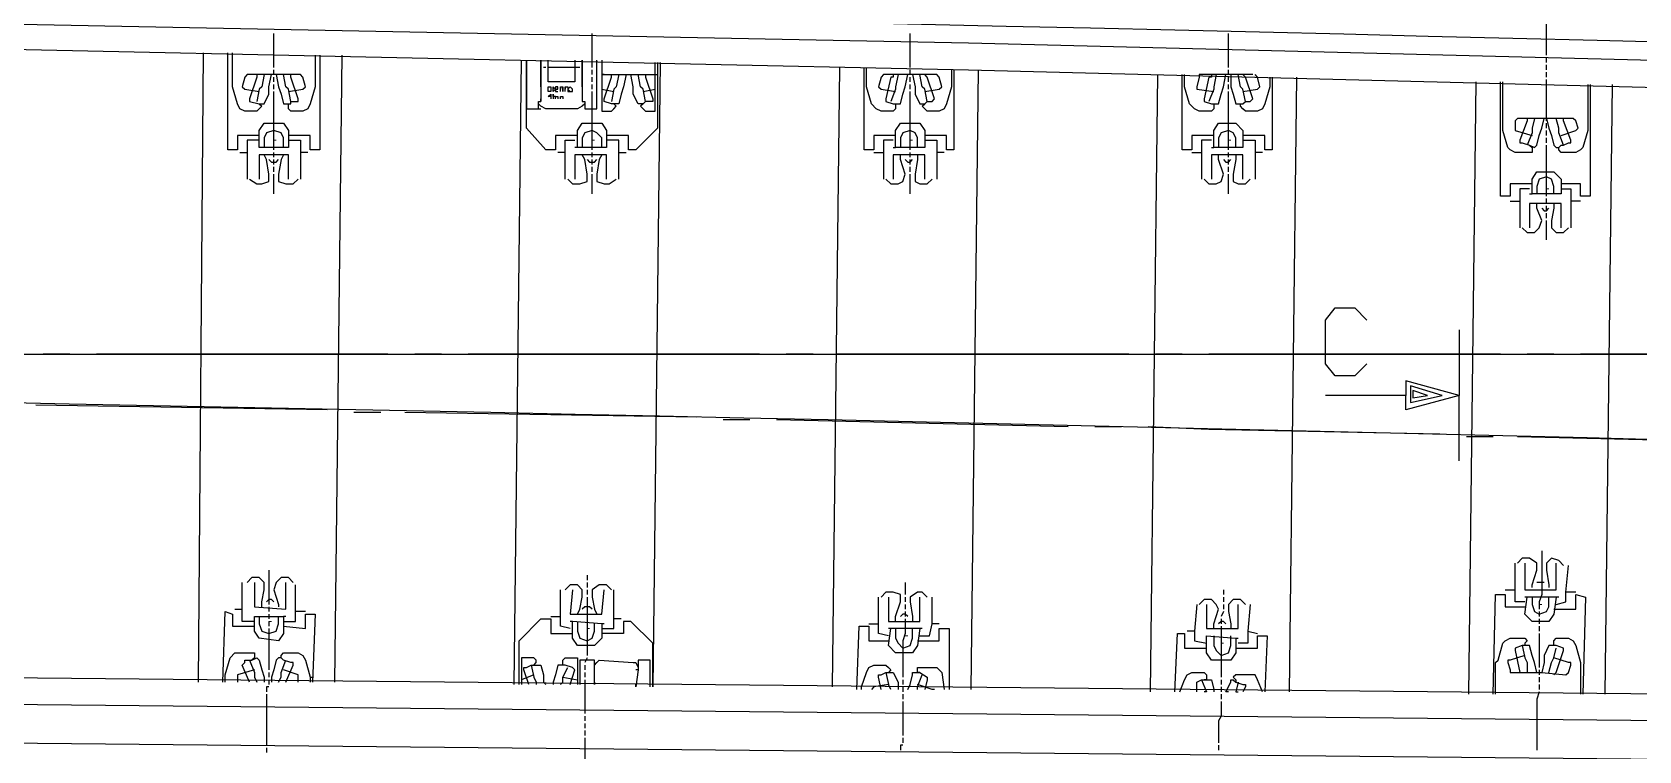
# Model space of a CAD drawing. Header units: millimetres. Extents: x -45 to 90, y -17 to 16.
# Drawn here: x 8.845 to 11.877, y -0.749 to 0.607 of the extents above; entities that cross this region are included whole.
import ezdxf

# ---------------------------------------------------------------- set-up
doc = ezdxf.new("R2010")
doc.units = ezdxf.units.MM
doc.layers.add('PDF_Geometry', color=7, linetype='Continuous')

msp = doc.modelspace()

# ---------------------------------------------------------------- linework, layer by layer
at = {"color": 2}
for q in [(53.4325, 0), (42.783, 0)]:
    msp.add_line((0, 0), q, dxfattribs=at)
for radius in [500.8082, 500.0582]:
    msp.add_arc((-0.8299, -500.0575), radius, 85.235272, 89.904911, dxfattribs=at)
at = {"layer": 'PDF_Geometry', "lineweight": 25}
for points in [[(16.0903, 0.4309), (14.5408, 0.4815), (12.9501, 0.5272), (10.6122, 0.5868), (8.2789, 0.6326), (7.683, 0.6464), (3.9882, 0.6922), (0.298, 0.7151), (0.1971, 0.7151), (-0.0046, 0.7151), (0.1971, 0.7151), (7.683, 0.7151), (8.2789, 0.706), (10.6168, 0.6601), (12.9501, 0.6005), (14.5408, 0.5547), (16.0903, 0.5043), (16.2553, 0.4997), (16.7137, 0.4815), (16.7733, 0.4815)], [(-0.4813, 0.683), (-0.0046, 0.683), (-0.0046, 0.628), (2.6588, 0.628), (7.683, 0.5961), (8.2789, 0.5868), (10.6122, 0.5363), (12.9456, 0.4767), (13.2435, 0.5043), (14.2429, 0.4767), (14.5362, 0.4309), (14.6508, 0.4309)], [(11.7033, 0.5638), (11.7033, 0.5776), (11.7033, 0.5914), (11.7033, 0.6051), (11.7033, 0.6189), (11.7033, 0.6326), (11.7033, 0.6464), (11.7033, 0.6601)], [(9.3012, 0.5409), (9.3012, 0.5501), (9.3012, 0.5547), (9.3012, 0.5638), (9.3012, 0.5684), (9.3012, 0.5776), (9.3012, 0.5822), (9.3012, 0.5914), (9.3012, 0.5961), (9.3012, 0.6051)], [(9.9017, 0.5409), (9.9017, 0.5501), (9.9017, 0.5547), (9.9017, 0.5638), (9.9017, 0.5684), (9.9017, 0.5776), (9.9017, 0.5822), (9.9017, 0.5914), (9.9017, 0.5961), (9.9017, 0.6051)], [(10.5022, 0.5409), (10.5022, 0.5501), (10.5022, 0.5547), (10.5022, 0.5638), (10.5022, 0.5684), (10.5022, 0.5776), (10.5022, 0.5822), (10.5022, 0.5914), (10.5022, 0.5961), (10.5022, 0.6051)], [(11.1027, 0.5409), (11.1027, 0.5501), (11.1027, 0.5547), (11.1027, 0.5638), (11.1027, 0.5684), (11.1027, 0.5776), (11.1027, 0.5822), (11.1027, 0.5914), (11.1027, 0.5961), (11.1027, 0.6051)], [(9.1591, -0.6189), (9.1682, 0.5684)], [(9.2737, 0.4126), (9.2324, 0.4126), (9.2324, 0.3851), (9.2141, 0.3851), (9.2141, 0.5684)], [(9.2737, 0.4722), (9.2783, 0.4676), (9.2737, 0.463), (9.2691, 0.4584), (9.2462, 0.4584), (9.237, 0.463), (9.2324, 0.4722), (9.2232, 0.5043), (9.2232, 0.5088), (9.2232, 0.5684)], [(9.3883, 0.5638), (9.3883, 0.3851), (9.3699, 0.3851), (9.3699, 0.4126), (9.3287, 0.4126)], [(9.3791, 0.5638), (9.3791, 0.5088), (9.3791, 0.5043), (9.3699, 0.4722), (9.3654, 0.463), (9.3562, 0.4584), (9.3333, 0.4584), (9.3287, 0.463), (9.3287, 0.4676), (9.3287, 0.4722), (9.3333, 0.4722)], [(9.4295, 0.5638), (9.4158, -0.6189)], [(9.755, -0.6234), (9.7688, 0.5547)], [(9.8742, 0.4126), (9.8329, 0.4126), (9.8329, 0.3851), (9.8146, 0.3851), (9.7779, 0.4263), (9.7779, 0.5547), (9.7779, 0.463), (9.7825, 0.463), (9.8008, 0.463), (9.8008, 0.4767), (9.8054, 0.4767), (9.8054, 0.4815)], [(9.8054, 0.5043), (9.8054, 0.5547), (9.8054, 0.4767)], [(9.8696, 0.5547), (9.8696, 0.5134), (9.8192, 0.5134), (9.8192, 0.5547)], [(9.8834, 0.5043), (9.8834, 0.5547), (9.8834, 0.4767)], [(9.8834, 0.4815), (9.8834, 0.4767), (9.8879, 0.4767), (9.8879, 0.463), (9.9063, 0.463), (9.9109, 0.463), (9.9109, 0.5547)], [(9.92, 0.5547), (9.92, 0.4584), (9.9384, 0.4584), (9.943, 0.463), (9.9475, 0.4676), (9.943, 0.4722), (9.9384, 0.4722)], [(10.0301, 0.5501), (10.0163, -0.628), (10.0163, -0.5455), (9.975, -0.5043), (9.9613, -0.5043), (9.9613, -0.5272), (9.92, -0.5272)], [(10.0255, 0.5501), (10.0255, 0.4263), (9.9842, 0.3851), (9.9705, 0.3851), (9.9705, 0.4126), (9.9292, 0.4126)], [(9.998, 0.4722), (9.9934, 0.4676), (9.998, 0.463), (10.0025, 0.4584), (10.0209, 0.4584), (10.0209, 0.5501)], [(11.7033, 0.5501), (11.7033, 0.5593)], [(9.3287, 0.4951), (9.3562, 0.4997), (9.3608, 0.5043), (9.3562, 0.5226), (9.3516, 0.5272), (9.3058, 0.5272), (9.2966, 0.5272), (9.2508, 0.5272), (9.2462, 0.5226), (9.2416, 0.5043), (9.2462, 0.4997), (9.2737, 0.4951)], [(9.2691, 0.5272), (9.2691, 0.5226), (9.2553, 0.4815), (9.2553, 0.4767), (9.2737, 0.4722), (9.2783, 0.4722), (9.2828, 0.4722), (9.292, 0.4905), (9.292, 0.5043), (9.2966, 0.5272)], [(9.2828, 0.5272), (9.2783, 0.5043), (9.2737, 0.4997), (9.2691, 0.4767)], [(9.3012, 0.5272), (9.3012, 0.5363)], [(9.3012, 0.5134), (9.3012, 0.5226)], [(9.3058, 0.5272), (9.3103, 0.5043), (9.3149, 0.4905), (9.3195, 0.4722), (9.3241, 0.4722), (9.3333, 0.4722), (9.3333, 0.4767), (9.347, 0.4767), (9.347, 0.4815), (9.3333, 0.5226), (9.3333, 0.5272)], [(9.3333, 0.4767), (9.3287, 0.4997), (9.3241, 0.5043), (9.3195, 0.5272)], [(9.8146, 0.5409), (9.81, 0.5409)], [(9.8788, 0.5409), (9.8742, 0.5409), (9.8696, 0.5409), (9.8604, 0.5409), (9.8559, 0.5409), (9.8467, 0.5409), (9.8421, 0.5409), (9.8329, 0.5409), (9.8284, 0.5409), (9.8192, 0.5409)], [(9.9017, 0.5272), (9.9017, 0.5363)], [(9.9017, 0.5134), (9.9017, 0.5226)], [(9.9246, 0.5272), (9.92, 0.5272), (9.9659, 0.5272), (9.975, 0.5272)], [(9.9659, 0.5272), (9.9613, 0.5043), (9.9567, 0.4905), (9.9521, 0.4722), (9.9475, 0.4722), (9.9384, 0.4722), (9.9246, 0.4767), (9.9246, 0.4815), (9.9384, 0.5226), (9.9384, 0.5272)], [(9.9521, 0.5272), (9.9475, 0.5043), (9.943, 0.4997), (9.9384, 0.4767)], [(10.0025, 0.4767), (9.998, 0.4722), (9.9934, 0.4722), (9.9888, 0.4722), (9.9796, 0.4905), (9.9796, 0.5043), (9.975, 0.5272), (10.0209, 0.5272), (10.0255, 0.5272)], [(10.0025, 0.5272), (10.0025, 0.5226), (10.0163, 0.4815), (10.0163, 0.4767), (10.0025, 0.4767), (9.998, 0.4997), (9.9934, 0.5043), (9.9888, 0.5272)], [(10.3555, -0.628), (10.3693, 0.5409)], [(10.4747, 0.4126), (10.4335, 0.4126), (10.4335, 0.3851), (10.4151, 0.3851), (10.4151, 0.5409)], [(10.4701, 0.4722), (10.4747, 0.4722), (10.4747, 0.4676), (10.4747, 0.463), (10.4701, 0.4584), (10.4472, 0.4584), (10.438, 0.463), (10.4289, 0.4722), (10.4197, 0.5043), (10.4197, 0.5088), (10.4197, 0.5409)], [(10.5297, 0.4951), (10.5572, 0.4997), (10.5618, 0.5043), (10.5572, 0.5226), (10.5526, 0.5272), (10.5068, 0.5272), (10.4976, 0.5272), (10.4518, 0.5272), (10.4472, 0.5226), (10.4426, 0.5043), (10.4472, 0.4997), (10.4747, 0.4951)], [(10.4701, 0.5272), (10.4701, 0.5226), (10.4655, 0.5226), (10.4564, 0.4815), (10.4564, 0.4767), (10.4701, 0.4722), (10.4793, 0.4722), (10.4839, 0.4722), (10.4885, 0.4905), (10.493, 0.5043), (10.4976, 0.5272)], [(10.4793, 0.5272), (10.4747, 0.5043), (10.4747, 0.4997), (10.4655, 0.4767)], [(10.5022, 0.5272), (10.5022, 0.5363)], [(10.5022, 0.5134), (10.5022, 0.5226)], [(10.5068, 0.5272), (10.5114, 0.5043), (10.5114, 0.4905), (10.5206, 0.4722), (10.5251, 0.4722), (10.5297, 0.4722), (10.5343, 0.4767), (10.5435, 0.4767), (10.5481, 0.4815), (10.5343, 0.5226), (10.5297, 0.5272)], [(10.5343, 0.4767), (10.5297, 0.4997), (10.5251, 0.5043), (10.5206, 0.5272)], [(10.5801, 0.5363), (10.5801, 0.5088), (10.5801, 0.5043), (10.571, 0.4722), (10.5664, 0.463), (10.5572, 0.4584), (10.5343, 0.4584), (10.5297, 0.463), (10.5251, 0.4676), (10.5297, 0.4722)], [(10.5847, 0.5363), (10.5847, 0.3851), (10.571, 0.3851), (10.571, 0.4126), (10.5297, 0.4126)], [(10.6306, 0.5363), (10.6168, -0.6326)], [(10.956, -0.6372), (10.9698, 0.5272)], [(11.0752, 0.4126), (11.034, 0.4126), (11.034, 0.3851), (11.0156, 0.3851), (11.0156, 0.5272)], [(11.0706, 0.4722), (11.0752, 0.4722), (11.0752, 0.4676), (11.0752, 0.463), (11.0706, 0.4584), (11.0477, 0.4584), (11.0386, 0.463), (11.0294, 0.4722), (11.0202, 0.5043), (11.0202, 0.5088), (11.0202, 0.5272)], [(11.1486, 0.5272), (11.1073, 0.5272), (11.0982, 0.5272), (11.0477, 0.5272), (11.0477, 0.5226), (11.0431, 0.5043), (11.0431, 0.4997), (11.0752, 0.4951)], [(11.0706, 0.5272), (11.0706, 0.5226), (11.0661, 0.5226), (11.0569, 0.4815), (11.0569, 0.4767), (11.0706, 0.4722), (11.0798, 0.4722), (11.0844, 0.4722), (11.089, 0.4905), (11.0936, 0.5043), (11.0982, 0.5272)], [(11.0798, 0.5272), (11.0752, 0.5043), (11.0752, 0.4997), (11.0661, 0.4767)], [(11.1027, 0.5272), (11.1027, 0.5363)], [(11.1027, 0.5134), (11.1027, 0.5226)], [(11.1073, 0.5272), (11.1073, 0.5043), (11.1119, 0.4905), (11.1165, 0.4722), (11.1211, 0.4722), (11.1257, 0.4722), (11.1302, 0.4722), (11.1348, 0.4767), (11.144, 0.4767), (11.1486, 0.4815), (11.1348, 0.5226), (11.1302, 0.5272)], [(11.1348, 0.4767), (11.1302, 0.4997), (11.1257, 0.5043), (11.1211, 0.5272)], [(11.1807, 0.5226), (11.1807, 0.5088), (11.1807, 0.5043), (11.1715, 0.4722), (11.1669, 0.463), (11.1577, 0.4584), (11.1348, 0.4584), (11.1302, 0.463), (11.1257, 0.4676), (11.1257, 0.4722), (11.1302, 0.4722)], [(11.1302, 0.4951), (11.1577, 0.4997), (11.1623, 0.5043), (11.1577, 0.5226), (11.1532, 0.5272)], [(11.1853, 0.5226), (11.1853, 0.3851), (11.1715, 0.3851), (11.1715, 0.4126), (11.1302, 0.4126)], [(11.2311, 0.5226), (11.2173, -0.6372)], [(11.7033, 0.5363), (11.7033, 0.5455)], [(11.7033, 0.5226), (11.7033, 0.5318)], [(11.7033, 0.4401), (11.7033, 0.4492), (11.7033, 0.4538), (11.7033, 0.463), (11.7033, 0.4676), (11.7033, 0.4767), (11.7033, 0.4815), (11.7033, 0.4905), (11.7033, 0.4951), (11.7033, 0.5043), (11.7033, 0.5088), (11.7033, 0.518)], [(9.3012, 0.4997), (9.3012, 0.5088)], [(9.3012, 0.3851), (9.3012, 0.3988), (9.3012, 0.4126), (9.3012, 0.4263), (9.3012, 0.4401), (9.3012, 0.4538), (9.3012, 0.4676), (9.3012, 0.4815), (9.3012, 0.4951)], [(9.8238, 0.4859), (9.8192, 0.4859), (9.8238, 0.4905), (9.8238, 0.4815)], [(9.8284, 0.5043), (9.8329, 0.4997), (9.8284, 0.4951), (9.8284, 0.5043), (9.8284, 0.4997)], [(9.8329, 0.4859), (9.8284, 0.4859), (9.8284, 0.4905), (9.8284, 0.4815)], [(9.8329, 0.4997), (9.8375, 0.4997), (9.8375, 0.5043), (9.8329, 0.5043), (9.8329, 0.4997), (9.8329, 0.4951), (9.8375, 0.4951)], [(9.8329, 0.4815), (9.8329, 0.4859), (9.8375, 0.4859), (9.8375, 0.4815)], [(9.8421, 0.4951), (9.8421, 0.5043), (9.8421, 0.4997)], [(9.8421, 0.5043), (9.8467, 0.5043), (9.8467, 0.4997), (9.8467, 0.4951), (9.8467, 0.5043)], [(9.8421, 0.4815), (9.8421, 0.4859), (9.8467, 0.4859), (9.8467, 0.4815)], [(9.8513, 0.4951), (9.8513, 0.5043), (9.8513, 0.4997)], [(9.8513, 0.5043), (9.8559, 0.5043), (9.8559, 0.4997), (9.8559, 0.4951), (9.8604, 0.4951), (9.865, 0.4951), (9.865, 0.4997), (9.8604, 0.5043), (9.8559, 0.4997), (9.8604, 0.4951), (9.865, 0.4951)], [(9.9017, 0.4997), (9.9017, 0.5088)], [(9.9017, 0.3851), (9.9017, 0.3988), (9.9017, 0.4126), (9.9017, 0.4263), (9.9017, 0.4401), (9.9017, 0.4538), (9.9017, 0.4676), (9.9017, 0.4815), (9.9017, 0.4951)], [(9.92, 0.4997), (9.943, 0.4951)], [(9.998, 0.4951), (10.0209, 0.4997)], [(10.5022, 0.4997), (10.5022, 0.5088)], [(10.5022, 0.3851), (10.5022, 0.3988), (10.5022, 0.4126), (10.5022, 0.4263), (10.5022, 0.4401), (10.5022, 0.4538), (10.5022, 0.4676), (10.5022, 0.4815), (10.5022, 0.4951)], [(11.1027, 0.4997), (11.1027, 0.5088)], [(11.1027, 0.3851), (11.1027, 0.3988), (11.1027, 0.4126), (11.1027, 0.4263), (11.1027, 0.4401), (11.1027, 0.4538), (11.1027, 0.4676), (11.1027, 0.4815), (11.1027, 0.4951)], [(11.5566, -0.6418), (11.5703, 0.5134)], [(11.6758, 0.3209), (11.6345, 0.3209), (11.6345, 0.298), (11.6162, 0.298), (11.6162, 0.5134)], [(11.6712, 0.3942), (11.6758, 0.3897), (11.6758, 0.3851), (11.6758, 0.3805), (11.6712, 0.3805), (11.6437, 0.3805), (11.6345, 0.3851), (11.6299, 0.3897), (11.6207, 0.4217), (11.6207, 0.4263), (11.6207, 0.5134)], [(11.7812, 0.5088), (11.7812, 0.4263), (11.7812, 0.4217), (11.772, 0.3897), (11.7674, 0.3851), (11.7583, 0.3805), (11.7353, 0.3805), (11.7308, 0.3805), (11.7262, 0.3851), (11.7262, 0.3897), (11.7308, 0.3942)], [(11.7858, 0.5088), (11.7858, 0.298), (11.7674, 0.298), (11.7674, 0.3209), (11.7308, 0.3209)], [(11.827, 0.5088), (11.8133, -0.6418)], [(9.8879, 0.4722), (9.8834, 0.4676), (9.8742, 0.463), (9.8146, 0.463), (9.8054, 0.4676), (9.8008, 0.4722)], [(9.8008, 0.463), (9.8054, 0.463)], [(9.8879, 0.463), (9.8925, 0.463)], [(9.2783, 0.3897), (9.2737, 0.3897), (9.2737, 0.4217), (9.2828, 0.4355), (9.3195, 0.4355), (9.3287, 0.4217), (9.3287, 0.3897), (9.2737, 0.3897)], [(9.8742, 0.3897), (9.8742, 0.4217), (9.8834, 0.4355), (9.92, 0.4355), (9.9292, 0.4217), (9.9292, 0.3897), (9.8742, 0.3897), (9.8696, 0.3897)], [(10.4701, 0.3897), (10.4747, 0.3897), (10.4747, 0.4217), (10.4839, 0.4355), (10.5206, 0.4355), (10.5297, 0.4217), (10.5297, 0.3897), (10.4747, 0.3897)], [(11.0706, 0.3897), (11.0752, 0.3897), (11.0752, 0.4217), (11.0844, 0.4355), (11.1165, 0.4355), (11.1302, 0.4217), (11.1302, 0.3897), (11.0752, 0.3897)], [(11.7308, 0.4126), (11.7583, 0.4217), (11.7628, 0.4263), (11.7583, 0.4401), (11.7537, 0.4447), (11.7033, 0.4447), (11.6987, 0.4447), (11.6482, 0.4447), (11.6437, 0.4401), (11.6437, 0.4263), (11.6437, 0.4217), (11.6758, 0.4126)], [(11.6712, 0.4447), (11.6666, 0.4447), (11.6666, 0.4401), (11.6528, 0.4034), (11.6528, 0.3988), (11.6574, 0.3988), (11.6712, 0.3942), (11.6803, 0.3897), (11.6849, 0.3942), (11.6895, 0.4126), (11.6941, 0.4263), (11.6987, 0.4447)], [(11.6803, 0.4447), (11.6758, 0.4263), (11.6758, 0.4172), (11.6666, 0.3942)], [(11.7033, 0.4447), (11.7078, 0.4263), (11.7124, 0.4126), (11.717, 0.3942), (11.7216, 0.3897), (11.7262, 0.3897), (11.7308, 0.3942), (11.7353, 0.3942), (11.7445, 0.3988), (11.7491, 0.3988), (11.7491, 0.4034), (11.7353, 0.4401), (11.7353, 0.4447), (11.7308, 0.4447)], [(11.7033, 0.4263), (11.7033, 0.4355)], [(11.7353, 0.3942), (11.7262, 0.4172), (11.7262, 0.4263), (11.7216, 0.4447)], [(9.2737, 0.4034), (9.2508, 0.4034), (9.2508, 0.3805)], [(9.3195, 0.3897), (9.3195, 0.408), (9.3149, 0.4172), (9.3012, 0.4217), (9.2874, 0.4172), (9.2828, 0.408), (9.2828, 0.3897)], [(9.3287, 0.4034), (9.3516, 0.4034), (9.3516, 0.3805)], [(9.8513, 0.3805), (9.8513, 0.4034), (9.8696, 0.4034)], [(9.92, 0.3897), (9.92, 0.408), (9.9109, 0.4172), (9.9017, 0.4217), (9.8879, 0.4172), (9.8834, 0.408), (9.8834, 0.3897)], [(9.9521, 0.3805), (9.9521, 0.4034), (9.9292, 0.4034)], [(10.4701, 0.4034), (10.4518, 0.4034), (10.4518, 0.3805)], [(10.516, 0.3897), (10.516, 0.408), (10.5114, 0.4172), (10.5022, 0.4217), (10.4885, 0.4172), (10.4839, 0.408), (10.4839, 0.3897)], [(10.5297, 0.4034), (10.5526, 0.4034), (10.5526, 0.3805)], [(11.0706, 0.4034), (11.0523, 0.4034), (11.0523, 0.3805)], [(11.1165, 0.3897), (11.1165, 0.408), (11.1119, 0.4172), (11.1027, 0.4217), (11.089, 0.4172), (11.0844, 0.408), (11.0844, 0.3897)], [(11.1302, 0.4034), (11.1532, 0.4034), (11.1532, 0.3805)], [(11.7033, 0.4126), (11.7033, 0.4217)], [(11.7033, 0.3988), (11.7033, 0.408)], [(11.7033, 0.298), (11.7033, 0.3117), (11.7033, 0.3255), (11.7033, 0.3392), (11.7033, 0.353), (11.7033, 0.3669), (11.7033, 0.3805), (11.7033, 0.3942)], [(9.237, 0.3805), (9.2508, 0.3805), (9.2508, 0.3301)], [(9.2553, 0.3301), (9.2691, 0.3209), (9.2783, 0.3209), (9.292, 0.3255), (9.292, 0.3392), (9.2874, 0.3669), (9.2828, 0.3759)], [(9.3287, 0.3301), (9.3287, 0.3759), (9.2737, 0.3759), (9.2737, 0.3301)], [(9.292, 0.3669), (9.2966, 0.3621), (9.3058, 0.3621), (9.3103, 0.3669)], [(9.3012, 0.3713), (9.3012, 0.3805)], [(9.3012, 0.3576), (9.3012, 0.3669)], [(9.3195, 0.3759), (9.3149, 0.3669), (9.3103, 0.3392), (9.3103, 0.3255), (9.3241, 0.3209), (9.3379, 0.3209), (9.347, 0.3301)], [(9.3654, 0.3805), (9.3516, 0.3805), (9.3516, 0.3301)], [(9.8513, 0.3301), (9.8513, 0.3805), (9.8375, 0.3805)], [(9.8559, 0.3301), (9.865, 0.3209), (9.8788, 0.3209), (9.8925, 0.3255), (9.8925, 0.3392), (9.8879, 0.3669), (9.8834, 0.3759)], [(9.9292, 0.3301), (9.9292, 0.3759), (9.8696, 0.3759), (9.8696, 0.3301)], [(9.8925, 0.3669), (9.8971, 0.3621), (9.9063, 0.3621), (9.9109, 0.3669)], [(9.9017, 0.3713), (9.9017, 0.3805)], [(9.9017, 0.3576), (9.9017, 0.3669)], [(9.92, 0.3759), (9.9154, 0.3669), (9.9109, 0.3392), (9.9109, 0.3255), (9.9246, 0.3209), (9.9338, 0.3209), (9.9475, 0.3301)], [(9.9521, 0.3301), (9.9521, 0.3805), (9.9659, 0.3805)], [(10.4335, 0.3805), (10.4518, 0.3805), (10.4518, 0.3301)], [(10.4564, 0.3301), (10.4655, 0.3209), (10.4793, 0.3209), (10.4885, 0.3255), (10.493, 0.3392), (10.4839, 0.3669), (10.4839, 0.3759)], [(10.5297, 0.3301), (10.5297, 0.3759), (10.4701, 0.3759), (10.4701, 0.3301)], [(10.493, 0.3669), (10.4976, 0.3621), (10.5022, 0.3621), (10.5068, 0.3669)], [(10.5022, 0.3713), (10.5022, 0.3805)], [(10.5022, 0.3576), (10.5022, 0.3669)], [(10.516, 0.3759), (10.516, 0.3669), (10.5114, 0.3392), (10.5114, 0.3255), (10.5206, 0.3209), (10.5343, 0.3209), (10.5435, 0.3301)], [(10.5664, 0.3805), (10.5526, 0.3805), (10.5526, 0.3301)], [(11.034, 0.3805), (11.0523, 0.3805), (11.0523, 0.3301)], [(11.0569, 0.3301), (11.0661, 0.3209), (11.0798, 0.3209), (11.089, 0.3255), (11.0936, 0.3392), (11.0844, 0.3669), (11.0844, 0.3759)], [(11.1302, 0.3301), (11.1302, 0.3759), (11.0706, 0.3759), (11.0706, 0.3301)], [(11.0936, 0.3669), (11.0982, 0.3621), (11.1027, 0.3621), (11.1073, 0.3669)], [(11.1027, 0.3713), (11.1027, 0.3805)], [(11.1027, 0.3576), (11.1027, 0.3669)], [(11.1165, 0.3759), (11.1165, 0.3669), (11.1119, 0.3392), (11.1119, 0.3255), (11.1211, 0.3209), (11.1348, 0.3209), (11.144, 0.3301)], [(11.1669, 0.3805), (11.1532, 0.3805), (11.1532, 0.3301)], [(9.3012, 0.3438), (9.3012, 0.353)], [(9.3012, 0.3026), (9.3012, 0.3117), (9.3012, 0.3163), (9.3012, 0.3255), (9.3012, 0.3301), (9.3012, 0.3392)], [(9.9017, 0.3438), (9.9017, 0.353)], [(9.9017, 0.3026), (9.9017, 0.3117), (9.9017, 0.3163), (9.9017, 0.3255), (9.9017, 0.3301), (9.9017, 0.3392)], [(10.5022, 0.3438), (10.5022, 0.353)], [(10.5022, 0.3026), (10.5022, 0.3117), (10.5022, 0.3163), (10.5022, 0.3255), (10.5022, 0.3301), (10.5022, 0.3392)], [(11.1027, 0.3438), (11.1027, 0.353)], [(11.1027, 0.3026), (11.1027, 0.3117), (11.1027, 0.3163), (11.1027, 0.3255), (11.1027, 0.3301), (11.1027, 0.3392)], [(11.6712, 0.3026), (11.6758, 0.3026), (11.6758, 0.3301), (11.6849, 0.3438), (11.717, 0.3438), (11.7308, 0.3301), (11.7308, 0.3026), (11.6758, 0.3026)], [(11.717, 0.3026), (11.717, 0.3163), (11.7124, 0.3301), (11.7033, 0.3346), (11.6895, 0.3301), (11.6849, 0.3163), (11.6849, 0.3026)], [(11.6712, 0.3117), (11.6528, 0.3117), (11.6528, 0.2888)], [(11.7308, 0.3117), (11.7491, 0.3117), (11.7491, 0.2888)], [(11.6345, 0.2888), (11.6528, 0.2888), (11.6528, 0.2384)], [(11.6574, 0.2384), (11.6666, 0.2292), (11.6803, 0.2292), (11.6895, 0.2384), (11.6941, 0.2523), (11.6849, 0.275), (11.6849, 0.2842)], [(11.7308, 0.2384), (11.7308, 0.2842), (11.6712, 0.2842), (11.6712, 0.2384)], [(11.6941, 0.275), (11.6987, 0.2705), (11.7033, 0.2705), (11.7078, 0.275)], [(11.7033, 0.2842), (11.7033, 0.2934)], [(11.7033, 0.2705), (11.7033, 0.2796)], [(11.717, 0.2842), (11.717, 0.275), (11.7124, 0.2523), (11.7124, 0.2384), (11.7216, 0.2292), (11.7353, 0.2292), (11.7445, 0.2384)], [(11.7674, 0.2888), (11.7491, 0.2888), (11.7491, 0.2384)], [(11.7033, 0.2567), (11.7033, 0.2659)], [(11.7033, 0.2155), (11.7033, 0.2246), (11.7033, 0.2292), (11.7033, 0.2384), (11.7033, 0.243), (11.7033, 0.2523)], [(11.364, -0.0183), (11.3411, -0.0413), (11.3044, -0.0413), (11.2861, -0.0183), (11.2861, 0.0642), (11.3044, 0.0871), (11.3411, 0.0871), (11.364, 0.0642)], [(11.5382, 0.0458), (11.5382, -0.0779), (11.4374, -0.1054), (11.4374, -0.0779), (11.2861, -0.0779)], [(8.9161, 0), (8.8657, 0)], [(9.5166, 0), (8.9665, 0)], [(9.6175, 0), (9.5671, 0)], [(10.218, 0), (9.6679, 0)], [(10.3189, 0), (10.2684, 0)], [(10.9148, 0), (10.3647, 0)], [(11.0156, 0), (10.9652, 0)], [(11.6162, 0), (11.0661, 0)], [(11.717, 0), (11.6666, 0)], [(12.3175, 0), (11.7674, 0)], [(11.5382, -0.2017), (11.5382, -0.0779), (11.4374, -0.0504), (11.4374, -0.0779)], [(9.402, -0.1054), (8.8519, -0.0963)], [(9.5029, -0.11), (9.4525, -0.11)], [(10.0988, -0.1192), (9.5487, -0.11)], [(10.1997, -0.1238), (10.1492, -0.1238)], [(10.8002, -0.1375), (10.2501, -0.1238)], [(10.901, -0.1375), (10.8506, -0.1375)], [(11.5016, -0.1513), (11.0661, -0.1421), (10.9515, -0.1375)], [(11.6024, -0.1559), (11.552, -0.1559)], [(12.1983, -0.1696), (11.6482, -0.1559)], [(11.6758, -0.4401), (11.6758, -0.4353), (11.6849, -0.408), (11.6849, -0.3942), (11.6712, -0.3851), (11.6574, -0.3851), (11.6482, -0.3942)], [(11.6941, -0.3713), (11.6941, -0.3851), (11.6941, -0.3988), (11.6941, -0.4126), (11.6941, -0.4263), (11.6941, -0.4401), (11.6941, -0.4538), (11.6895, -0.4676), (11.6895, -0.4813)], [(11.7353, -0.3988), (11.7262, -0.3897), (11.7124, -0.3851), (11.7033, -0.3942), (11.7033, -0.408), (11.7078, -0.4353), (11.7078, -0.4401)], [(9.2783, -0.4767), (9.2783, -0.4676), (9.2828, -0.4447), (9.2828, -0.4309), (9.2737, -0.4217), (9.2599, -0.4217), (9.2508, -0.4309)], [(9.292, -0.408), (9.292, -0.4172), (9.292, -0.4309), (9.292, -0.4447), (9.292, -0.4584), (9.292, -0.4722)], [(9.3379, -0.4309), (9.3287, -0.4217), (9.3149, -0.4217), (9.3058, -0.4309), (9.3012, -0.4447), (9.3103, -0.4722), (9.3103, -0.4767)], [(9.8925, -0.4172), (9.8925, -0.4263)], [(11.6253, -0.4447), (11.6437, -0.4447), (11.6437, -0.3942)], [(11.662, -0.3942), (11.662, -0.4447), (11.7216, -0.4447), (11.7216, -0.3942)], [(11.7583, -0.4492), (11.7399, -0.4492), (11.7445, -0.3988)], [(9.2278, -0.4813), (9.2416, -0.4813), (9.2416, -0.4309)], [(9.2645, -0.4309), (9.2645, -0.4767), (9.3241, -0.4813), (9.3241, -0.4309)], [(9.3608, -0.4859), (9.3424, -0.4859), (9.3424, -0.4353)], [(9.8238, -0.4951), (9.8421, -0.4951), (9.8421, -0.4447)], [(9.8742, -0.4905), (9.8788, -0.4813), (9.8834, -0.4584), (9.8834, -0.4447), (9.8742, -0.4353), (9.8604, -0.4353), (9.8513, -0.4447)], [(9.865, -0.4447), (9.8604, -0.4905), (9.92, -0.4905), (9.9246, -0.4447)], [(9.8925, -0.4309), (9.8925, -0.4401)], [(9.8925, -0.4447), (9.8925, -0.4538)], [(9.9384, -0.4447), (9.9292, -0.4353), (9.9154, -0.4353), (9.9017, -0.4447), (9.9017, -0.4584), (9.9063, -0.4813), (9.9109, -0.4905)], [(9.9567, -0.4997), (9.943, -0.4997), (9.943, -0.4447)], [(10.4747, -0.5043), (10.4747, -0.4951), (10.4839, -0.4676), (10.4839, -0.4538), (10.4701, -0.4492), (10.4564, -0.4492), (10.4472, -0.4584)], [(10.493, -0.4309), (10.493, -0.4401), (10.493, -0.4447), (10.493, -0.4538)], [(10.5343, -0.4584), (10.5251, -0.4492), (10.516, -0.4492), (10.5022, -0.4584), (10.5022, -0.4676), (10.5068, -0.4951), (10.5068, -0.5043)], [(11.0936, -0.4447), (11.0936, -0.4538)], [(11.6024, -0.6418), (11.607, -0.4538), (11.6253, -0.4538), (11.6253, -0.4767), (11.662, -0.4767)], [(11.662, -0.4676), (11.6437, -0.4676), (11.6437, -0.4447)], [(11.6987, -0.4309), (11.6941, -0.4309), (11.6895, -0.4309), (11.6849, -0.4309)], [(11.717, -0.4813), (11.7583, -0.4813), (11.7583, -0.4538), (11.7766, -0.4584), (11.772, -0.6418)], [(11.7216, -0.4722), (11.7399, -0.4676), (11.7399, -0.4492)], [(9.2645, -0.5043), (9.2416, -0.5043), (9.2416, -0.4813)], [(9.3012, -0.4676), (9.2966, -0.463), (9.292, -0.463), (9.2874, -0.4676)], [(9.292, -0.4767), (9.292, -0.4859)], [(9.9017, -0.4813), (9.8971, -0.4767), (9.8879, -0.4767), (9.8834, -0.4813)], [(9.8925, -0.4584), (9.8925, -0.4722), (9.8925, -0.4859), (9.8925, -0.4997), (9.8925, -0.5134), (9.8925, -0.5272), (9.8925, -0.5409), (9.8925, -0.5547), (9.8925, -0.5684)], [(10.4243, -0.5088), (10.4426, -0.5088), (10.4426, -0.4584)], [(10.461, -0.4584), (10.461, -0.5043), (10.5206, -0.5043), (10.5206, -0.4584)], [(10.493, -0.4584), (10.493, -0.4676)], [(10.493, -0.4722), (10.493, -0.4813)], [(10.5572, -0.5088), (10.5435, -0.5088), (10.5435, -0.4584)], [(11.0431, -0.4722), (11.0386, -0.5226), (11.0248, -0.5226)], [(11.0752, -0.518), (11.0752, -0.5088), (11.0844, -0.4813), (11.0798, -0.4722), (11.0706, -0.463), (11.0569, -0.463), (11.0477, -0.4722)], [(11.0615, -0.4722), (11.0615, -0.518), (11.1211, -0.518), (11.1211, -0.4722)], [(11.0936, -0.4584), (11.0936, -0.4676)], [(11.0936, -0.4722), (11.0936, -0.4813)], [(11.1348, -0.4722), (11.1257, -0.463), (11.1119, -0.463), (11.1027, -0.4722), (11.1027, -0.4859), (11.1073, -0.5088), (11.1073, -0.518)], [(11.144, -0.4722), (11.1394, -0.5226), (11.1577, -0.5272)], [(11.7262, -0.4584), (11.7216, -0.4584), (11.717, -0.4905), (11.7078, -0.5043), (11.6758, -0.5043), (11.662, -0.4905), (11.6666, -0.4584)], [(11.7216, -0.4584), (11.6666, -0.4584), (11.662, -0.4584)], [(11.6758, -0.4584), (11.6758, -0.4722), (11.6803, -0.4859), (11.6895, -0.4905), (11.7033, -0.4859), (11.7078, -0.4767), (11.7078, -0.4584)], [(-0.0046, -0.6097), (-0.0046, -0.5822), (0, -0.5134), (0.298, -0.518), (2.6542, -0.5455), (3.2456, -0.5547), (6.8899, -0.5868), (7.6692, -0.6005), (8.2789, -0.6051), (12.9501, -0.6509), (13.2481, -0.6876), (14.2474, -0.7014), (14.5408, -0.6693), (14.6829, -0.6693)], [(9.2049, -0.6189), (9.2095, -0.4859), (9.2232, -0.4905), (9.2232, -0.5134), (9.2645, -0.5134)], [(9.3241, -0.4951), (9.3195, -0.4951), (9.3195, -0.5272), (9.3103, -0.5409), (9.2737, -0.5363), (9.2645, -0.5226), (9.2645, -0.4951), (9.3195, -0.4951)], [(9.2737, -0.4951), (9.2737, -0.5088), (9.2783, -0.5226), (9.292, -0.5272), (9.3058, -0.5226), (9.3103, -0.5088), (9.3103, -0.4951)], [(9.292, -0.4905), (9.292, -0.4997)], [(9.292, -0.5043), (9.292, -0.5134)], [(9.3195, -0.5043), (9.3424, -0.5043), (9.3424, -0.4859)], [(9.3195, -0.5134), (9.3608, -0.518), (9.3608, -0.4905), (9.3791, -0.4905), (9.3745, -0.6189)], [(9.7642, -0.6234), (9.7642, -0.5409), (9.8054, -0.4997), (9.8238, -0.4997), (9.8238, -0.5272), (9.865, -0.5272)], [(9.8604, -0.518), (9.8421, -0.5134), (9.8421, -0.4951)], [(9.92, -0.5088), (9.865, -0.5043), (9.8604, -0.5043)], [(9.9246, -0.5088), (9.92, -0.5088), (9.92, -0.5363), (9.9063, -0.5499), (9.8742, -0.5499), (9.865, -0.5363), (9.865, -0.5043)], [(9.8742, -0.5043), (9.8742, -0.5226), (9.8788, -0.5363), (9.8925, -0.5409), (9.9017, -0.5363), (9.9063, -0.5226), (9.9063, -0.5088)], [(9.92, -0.518), (9.943, -0.518), (9.943, -0.4997)], [(10.4014, -0.6326), (10.406, -0.5134), (10.4243, -0.5134), (10.4243, -0.5409), (10.461, -0.5409)], [(10.461, -0.5318), (10.4426, -0.5272), (10.4426, -0.5088)], [(10.4976, -0.4951), (10.493, -0.4905), (10.4885, -0.4905), (10.4839, -0.4951)], [(10.493, -0.4997), (10.493, -0.5134), (10.493, -0.5272), (10.4885, -0.5409), (10.4885, -0.5547), (10.4885, -0.5684), (10.4885, -0.5822), (10.4885, -0.5959), (10.4885, -0.6097)], [(10.493, -0.4859), (10.493, -0.4951)], [(10.5206, -0.5318), (10.5389, -0.5318), (10.5435, -0.5088)], [(11.0982, -0.5088), (11.0936, -0.5043), (11.089, -0.5043), (11.0844, -0.5088)], [(11.0936, -0.4859), (11.089, -0.4951)], [(11.089, -0.4997), (11.089, -0.5088)], [(11.089, -0.5134), (11.089, -0.5272), (11.089, -0.5409), (11.089, -0.5547), (11.089, -0.5684), (11.089, -0.5822), (11.089, -0.5959), (11.089, -0.6097)], [(11.6895, -0.4859), (11.6895, -0.4951)], [(11.6895, -0.4997), (11.6895, -0.5088)], [(11.6895, -0.5134), (11.6895, -0.5226)], [(9.292, -0.518), (9.292, -0.5272), (9.292, -0.5318), (9.292, -0.5409), (9.292, -0.5455), (9.292, -0.5547), (9.292, -0.5593), (9.292, -0.5684), (9.292, -0.573), (9.292, -0.5822), (9.292, -0.5868), (9.292, -0.5959)], [(10.5251, -0.518), (10.5206, -0.518), (10.516, -0.5499), (10.5068, -0.5638), (10.4747, -0.5638), (10.461, -0.5499), (10.4655, -0.518)], [(10.5206, -0.518), (10.4655, -0.518), (10.461, -0.518)], [(10.4747, -0.518), (10.4747, -0.5363), (10.4793, -0.5455), (10.4885, -0.5547), (10.5022, -0.5499), (10.5068, -0.5363), (10.5068, -0.518)], [(10.516, -0.5409), (10.5572, -0.5409), (10.5572, -0.518), (10.5756, -0.518), (10.5756, -0.6326)], [(11.0019, -0.6372), (11.0065, -0.5272), (11.0202, -0.5272), (11.0202, -0.5547), (11.0615, -0.5547)], [(11.0386, -0.5226), (11.0386, -0.5409), (11.0615, -0.5455)], [(11.1165, -0.5363), (11.1165, -0.5638), (11.1073, -0.5776), (11.0706, -0.5776), (11.0615, -0.5638), (11.0615, -0.5318), (11.1165, -0.5363), (11.1211, -0.5363)], [(11.0752, -0.5318), (11.0752, -0.5499), (11.0798, -0.5593), (11.089, -0.5684), (11.1027, -0.5638), (11.1073, -0.5499), (11.1073, -0.5318)], [(11.1165, -0.5547), (11.1577, -0.5547), (11.1577, -0.5318), (11.1761, -0.5318), (11.1715, -0.6372)], [(11.1394, -0.5226), (11.1394, -0.5455), (11.1211, -0.5455)], [(11.607, -0.6418), (11.607, -0.5822), (11.6116, -0.5776), (11.6207, -0.5455), (11.6253, -0.5409), (11.6345, -0.5363), (11.6574, -0.5363), (11.662, -0.5363), (11.6666, -0.5409), (11.662, -0.5455), (11.662, -0.5499)], [(11.6895, -0.5272), (11.6895, -0.5363), (11.6895, -0.5409), (11.6895, -0.5499), (11.6895, -0.5547), (11.6895, -0.5638), (11.6895, -0.5684), (11.6895, -0.5776), (11.6895, -0.5822), (11.6895, -0.5914)], [(11.7216, -0.5499), (11.717, -0.5499), (11.717, -0.5455), (11.717, -0.5409), (11.7216, -0.5363), (11.7445, -0.5363), (11.7537, -0.5409), (11.7583, -0.5499), (11.7674, -0.5822), (11.7674, -0.5868), (11.7674, -0.6418)], [(9.2095, -0.6189), (9.2095, -0.6097), (9.2095, -0.6051), (9.2187, -0.573), (9.2278, -0.5638), (9.237, -0.5638), (9.2599, -0.5638), (9.2645, -0.5638), (9.2645, -0.5684), (9.2645, -0.573), (9.2599, -0.5776)], [(9.2553, -0.6189), (9.2416, -0.5868), (9.2462, -0.5822), (9.2462, -0.5776), (9.2553, -0.5776), (9.2599, -0.5776), (9.2691, -0.573), (9.2737, -0.5776), (9.2783, -0.5959), (9.2828, -0.6097), (9.2828, -0.6189)], [(9.3241, -0.6189), (9.3379, -0.5868), (9.3379, -0.5822), (9.3333, -0.5822), (9.3195, -0.5776), (9.3149, -0.573), (9.3103, -0.573), (9.3058, -0.5776), (9.3012, -0.5959), (9.2966, -0.6097), (9.2966, -0.6189)], [(9.3195, -0.5776), (9.3149, -0.573), (9.3149, -0.5684), (9.3195, -0.5638), (9.3241, -0.5638), (9.347, -0.5638), (9.3562, -0.5684), (9.3608, -0.5776), (9.3699, -0.6097), (9.3699, -0.6189)], [(9.7917, -0.5868), (9.7963, -0.5822), (9.7963, -0.5776), (9.7917, -0.573), (9.7688, -0.573), (9.7688, -0.6234)], [(9.8513, -0.5868), (9.8467, -0.5868), (9.8467, -0.5822), (9.8467, -0.5776), (9.8513, -0.573), (9.8742, -0.573), (9.8742, -0.6234)], [(9.8925, -0.573), (9.8879, -0.5822)], [(11.662, -0.5684), (11.6345, -0.5776), (11.6299, -0.5776), (11.6299, -0.5822), (11.6345, -0.5959), (11.6345, -0.6005), (11.6849, -0.6005), (11.6941, -0.6005), (11.7399, -0.6051), (11.7445, -0.6005), (11.7491, -0.5868), (11.7491, -0.5822), (11.7445, -0.5822), (11.717, -0.573), (11.7216, -0.5547)], [(11.6849, -0.6005), (11.6803, -0.5822), (11.6758, -0.5684), (11.6712, -0.5499), (11.6666, -0.5499), (11.662, -0.5499), (11.6574, -0.5499), (11.6437, -0.5547), (11.6437, -0.5593), (11.6528, -0.6005), (11.6574, -0.6005)], [(11.6574, -0.5499), (11.662, -0.573), (11.6666, -0.5822), (11.6666, -0.6005)], [(11.717, -0.6051), (11.7216, -0.6005), (11.7353, -0.5593), (11.7353, -0.5547), (11.7216, -0.5499), (11.7124, -0.5499), (11.7078, -0.5499), (11.6987, -0.5684), (11.6987, -0.5822), (11.6941, -0.6005)], [(11.7078, -0.6005), (11.7124, -0.5822), (11.717, -0.573)], [(9.2645, -0.5959), (9.2324, -0.6051), (9.2324, -0.6097), (9.2324, -0.6189)], [(9.2553, -0.5776), (9.2645, -0.6005), (9.2645, -0.6097), (9.2691, -0.6189)], [(9.292, -0.6005), (9.292, -0.6097)], [(9.3103, -0.6189), (9.3149, -0.6097), (9.3149, -0.6005), (9.3241, -0.5776)], [(9.347, -0.6189), (9.347, -0.6097), (9.347, -0.6051), (9.3195, -0.5959)], [(9.7917, -0.6051), (9.7688, -0.6143)], [(9.7825, -0.6234), (9.7733, -0.5959), (9.7733, -0.5914), (9.7779, -0.5914), (9.7871, -0.5868), (9.7917, -0.5868), (9.7963, -0.5868), (9.8008, -0.5868), (9.8054, -0.5868), (9.81, -0.6051), (9.81, -0.6189), (9.8146, -0.6234)], [(9.7871, -0.5868), (9.7917, -0.6097), (9.7963, -0.6189), (9.7963, -0.6234)], [(9.8604, -0.6234), (9.8696, -0.5959), (9.865, -0.5914), (9.8513, -0.5868), (9.8421, -0.5868), (9.8375, -0.5868), (9.8329, -0.6051), (9.8284, -0.6189), (9.8284, -0.6234)], [(9.8467, -0.6097), (9.8559, -0.5914)], [(9.9063, -0.6189), (9.9063, -0.6234), (9.9063, -0.5959), (9.9063, -0.5914), (9.9063, -0.5776), (9.9017, -0.5776), (9.8834, -0.5776), (9.8788, -0.5776), (9.8788, -0.6234)], [(9.8879, -0.5868), (9.8879, -0.5959)], [(9.8879, -0.6005), (9.8879, -0.6097)], [(9.9063, -0.5868), (9.9109, -0.5822), (9.9154, -0.5776), (9.9796, -0.5822), (9.9842, -0.5822), (9.9888, -0.5914)], [(10.0117, -0.628), (10.0117, -0.5822), (10.0117, -0.5776), (9.9934, -0.5776), (9.9888, -0.5776), (9.9888, -0.5822), (9.9888, -0.5914), (9.9888, -0.5959), (9.9842, -0.5959)], [(9.9888, -0.5959), (9.9842, -0.628), (9.9842, -0.6234)], [(10.4105, -0.6326), (10.4105, -0.628), (10.4197, -0.6005), (10.4243, -0.5914), (10.4335, -0.5868), (10.4564, -0.5868), (10.461, -0.5914), (10.4655, -0.5959), (10.461, -0.6005)], [(10.4564, -0.6005), (10.461, -0.6234), (10.4335, -0.628), (10.4289, -0.6326)], [(10.4472, -0.6326), (10.4426, -0.6097), (10.4426, -0.6051), (10.4472, -0.6051), (10.4564, -0.6005), (10.461, -0.6005), (10.4655, -0.6005), (10.4701, -0.6005), (10.4793, -0.6189), (10.4793, -0.6326)], [(10.4976, -0.6326), (10.5022, -0.6234), (10.5068, -0.6051), (10.5068, -0.6005), (10.5114, -0.6005), (10.5206, -0.6005), (10.5343, -0.6097), (10.5343, -0.6143), (10.5297, -0.6326)], [(10.5206, -0.6005), (10.516, -0.6005), (10.516, -0.5959), (10.516, -0.5914), (10.5206, -0.5914), (10.5435, -0.5914), (10.5526, -0.5914), (10.5618, -0.6005), (10.5664, -0.6326)], [(10.516, -0.6326), (10.516, -0.628), (10.5251, -0.6051)], [(11.0111, -0.6372), (11.0202, -0.6143), (11.0248, -0.6051), (11.034, -0.6005), (11.0569, -0.6005), (11.0615, -0.6051), (11.0615, -0.6097), (11.0615, -0.6143), (11.0569, -0.6143)], [(11.1669, -0.6372), (11.1577, -0.6143), (11.1532, -0.6051), (11.144, -0.6051), (11.1211, -0.6051), (11.1165, -0.6051), (11.1119, -0.6097), (11.1165, -0.6143), (11.1165, -0.6189)], [(11.6895, -0.5959), (11.6895, -0.6051)], [(9.292, -0.628), (9.2874, -0.628), (9.2874, -0.6372)], [(9.292, -0.6143), (9.292, -0.6234)], [(9.3699, -0.6097), (9.3745, -0.6097)], [(9.8421, -0.6234), (9.8467, -0.6189), (9.8467, -0.6097), (9.8742, -0.6143)], [(9.8879, -0.6143), (9.8879, -0.6234), (9.8879, -0.628), (9.8879, -0.6372), (9.8879, -0.6418), (9.8879, -0.6509), (9.8879, -0.6555), (9.8879, -0.6645), (9.8879, -0.6693), (9.8879, -0.6784)], [(10.4655, -0.6326), (10.461, -0.6234)], [(10.4885, -0.6143), (10.4885, -0.6234)], [(10.4885, -0.628), (10.4885, -0.6372)], [(10.5481, -0.6326), (10.5435, -0.6326), (10.516, -0.6234)], [(11.0431, -0.6372), (11.0431, -0.6234), (11.0431, -0.6189), (11.0523, -0.6143), (11.0569, -0.6143), (11.0661, -0.6143), (11.0706, -0.6143), (11.0752, -0.6326), (11.0752, -0.6372)], [(11.0523, -0.6143), (11.0615, -0.6372), (11.0569, -0.6372)], [(11.089, -0.6143), (11.089, -0.6234)], [(11.089, -0.628), (11.089, -0.6372)], [(11.1027, -0.6372), (11.0982, -0.6372), (11.1073, -0.6189), (11.1073, -0.6143), (11.1119, -0.6143), (11.1165, -0.6189), (11.1302, -0.6234), (11.1348, -0.6234), (11.1348, -0.628), (11.1302, -0.6372)], [(11.1211, -0.6189), (11.1165, -0.6372), (11.1211, -0.6372)], [(11.6895, -0.6097), (11.6895, -0.6189)], [(11.6895, -0.6234), (11.6895, -0.6326)], [(8.2789, -0.6555), (12.9501, -0.7014), (13.2481, -0.706), (14.2474, -0.7151), (14.5408, -0.7197), (14.6875, -0.7197), (16.0903, -0.7197)], [(9.2874, -0.6418), (9.2874, -0.6555), (9.2874, -0.6693), (9.2874, -0.683), (9.2874, -0.6968), (9.2874, -0.7105), (9.2874, -0.7243), (9.2874, -0.738)], [(10.4885, -0.6418), (10.4885, -0.6509)], [(10.4885, -0.6555), (10.4885, -0.6645), (10.4885, -0.6693), (10.4885, -0.6784), (10.4885, -0.683), (10.4885, -0.6922), (10.4885, -0.6968), (10.4885, -0.706), (10.4885, -0.7105), (10.4885, -0.7197)], [(11.089, -0.6555), (11.089, -0.6645), (11.089, -0.6693), (11.089, -0.6784), (11.089, -0.683), (11.0844, -0.6922), (11.0844, -0.6968), (11.0844, -0.706), (11.0844, -0.7105), (11.0844, -0.7197), (11.0844, -0.7243), (11.0844, -0.7335)], [(11.089, -0.6418), (11.089, -0.6509)], [(11.6895, -0.6372), (11.6849, -0.6509), (11.6849, -0.6645), (11.6849, -0.6784), (11.6849, -0.6922), (11.6849, -0.706), (11.6849, -0.7197), (11.6849, -0.7335), (11.6849, -0.7472)], [(9.8879, -0.683), (9.8879, -0.6922)], [(9.8879, -0.6968), (9.8879, -0.706)], [(9.8879, -0.7243), (9.8879, -0.738), (9.8879, -0.7518), (9.8879, -0.7655), (9.8879, -0.7791), (9.8834, -0.7931), (9.8834, -0.8068), (9.8834, -0.8206), (9.8834, -0.8343)], [(9.8879, -0.7105), (9.8879, -0.7197)], [(10.4885, -0.7243), (10.4885, -0.7335)], [(14.7059, -0.8481), (14.7059, -0.9031), (14.7792, -0.9031), (14.7792, -0.8893), (14.7517, -0.8893), (14.7242, -0.8802), (14.7104, -0.8572), (14.7059, -0.8297), (14.715, -0.8068), (14.7379, -0.7885), (14.6875, -0.7885), (14.5408, -0.7885), (14.2474, -0.7885), (13.2481, -0.7747), (12.9501, -0.7747), (8.2789, -0.7289)], [(9.2874, -0.7426), (9.2874, -0.7518)], [(10.4885, -0.738), (10.4839, -0.738), (10.4839, -0.7472)], [(11.0844, -0.738), (11.0844, -0.7472)]]:
    msp.add_lwpolyline(points, dxfattribs=at)
for points in [[(9.8192, 0.4951), (9.8192, 0.5043), (9.8238, 0.5043), (9.8238, 0.4951)], [(11.4465, -0.0596), (11.4465, -0.0915), (11.5061, -0.0779)], [(11.4511, -0.0688), (11.4511, -0.0825), (11.4786, -0.0779)]]:
    msp.add_lwpolyline(points, close=True, dxfattribs=at)
at = {"layer": 'PDF_Geometry', "lineweight": 9}
for points in [[(9.3012, 0.4034), (9.3058, 0.4034)], [(9.9017, 0.4034), (9.9063, 0.4034)], [(10.5022, 0.4034), (10.5068, 0.4034)], [(11.1027, 0.4034), (11.1073, 0.4034)], [(11.7033, 0.3117), (11.7078, 0.3117)], [(11.6895, -0.4722), (11.6941, -0.4722)], [(9.292, -0.5043), (9.2966, -0.5043)], [(9.8925, -0.518), (9.8971, -0.518)], [(10.493, -0.5318), (10.4976, -0.5318)], [(11.089, -0.5455), (11.0936, -0.5455)]]:
    msp.add_lwpolyline(points, dxfattribs=at)

doc.saveas('drawing.dxf')
